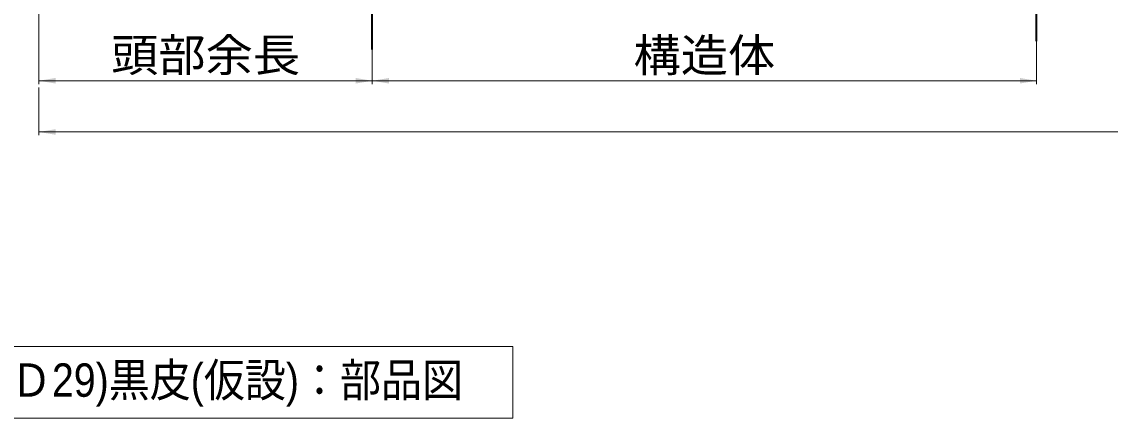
# Model space of a CAD drawing. Units: millimetres at full size, sheet at 1:2; details may follow other scales. Extents: x 2161 to 3843, y 928 to 2116.
# Drawn here: x 2370.1 to 2696.6, y 1553.5 to 1672.5 of the extents above; entities that cross this region are included whole.
import ezdxf
from ezdxf.enums import TextEntityAlignment as Align

# ---------------------------------------------------------------- set-up
doc = ezdxf.new("R2010")
doc.units = ezdxf.units.MM
doc.header["$LTSCALE"] = 2
for name, color, linetype, lineweight in [('1外形線', 7, 'Continuous', 35), ('6寸法線', 4, 'Continuous', 13), ('7 枠・タイトル', 7, 'Continuous', 13)]:
    doc.layers.add(name, color=color, linetype=linetype, lineweight=lineweight)
doc.styles.add('ＭＳ Ｐゴシック', font='')
doc.styles.get('ＭＳ Ｐゴシック').set_extended_font_data('MS PGothic')

# ---------------------------------------------------------------- blocks, each defined once
blk = doc.blocks.new('filled_arrow')
at = {"color": 0, "linetype": 'Continuous', "lineweight": -2}
blk.add_solid([(7.5, 1.25), (0, 0), (7.5, -1.25)], dxfattribs=at)

msp = doc.modelspace()

# ---------------------------------------------------------------- linework, layer by layer
at = {"layer": '1外形線'}
for p, q in [((2475.264, 1664.173), (2475.265, 1763.599)), ((2674.502, 1666.639), (2674.503, 1756.093))]:
    msp.add_line(p, q, dxfattribs=at)
at = {"layer": '6寸法線'}
for p, q in [((2375.265, 1774.663), (2375.265, 1653.801)), ((2475.258, 1666.559), (2475.258, 1653.801)), ((2674.496, 1666.559), (2674.496, 1653.801)), ((2475.258, 1664.103), (2475.258, 1653.801)), ((2375.265, 1654.801), (2475.258, 1654.801)), ((2375.265, 1652.739), (2375.265, 1638.437)), ((2475.258, 1654.801), (2674.496, 1654.801)), ((2375.265, 1639.437), (3683.238, 1639.437))]:
    msp.add_line(p, q, dxfattribs=at)
at = {"layer": '7 枠・タイトル'}
for p, q in [((2232.38, 1575.097), (2517.372, 1575.097)), ((2517.372, 1575.097), (2517.372, 1553.525)), ((2232.38, 1553.525), (2517.372, 1553.525))]:
    msp.add_line(p, q, dxfattribs=at)

# ---------------------------------------------------------------- block references
at = {"layer": '6寸法線', "xscale": 0.667, "yscale": 0.667}
for p in [(2375.265, 1654.801), (2475.258, 1654.801), (2375.265, 1639.437)]:
    msp.add_blockref('filled_arrow', p, dxfattribs=at)
at = {"layer": '6寸法線', "xscale": 0.667, "yscale": 0.667, "rotation": 180}
for p in [(2475.258, 1654.801), (2674.496, 1654.801)]:
    msp.add_blockref('filled_arrow', p, dxfattribs=at)

# ---------------------------------------------------------------- texts
at = {"layer": '6寸法線', "style": 'ＭＳ Ｐゴシック', "width": 1.05}
for s, p in [('頭部余長', (2425.261, 1662.534)), ('構造体', (2574.877, 1662.449))]:
    msp.add_text(s, height=9.897, dxfattribs=at).set_placement(p, align=Align.MIDDLE_CENTER)
at = {"layer": '7 枠・タイトル', "style": 'ＭＳ Ｐゴシック', "width": 0.9}
msp.add_text('ＳＴロックボルト（Ｄ29)黒皮(仮設)：部品図', height=10.02, dxfattribs=at).set_placement((2256.164, 1556.964), align=Align.BOTTOM_LEFT)

doc.saveas('drawing.dxf')
